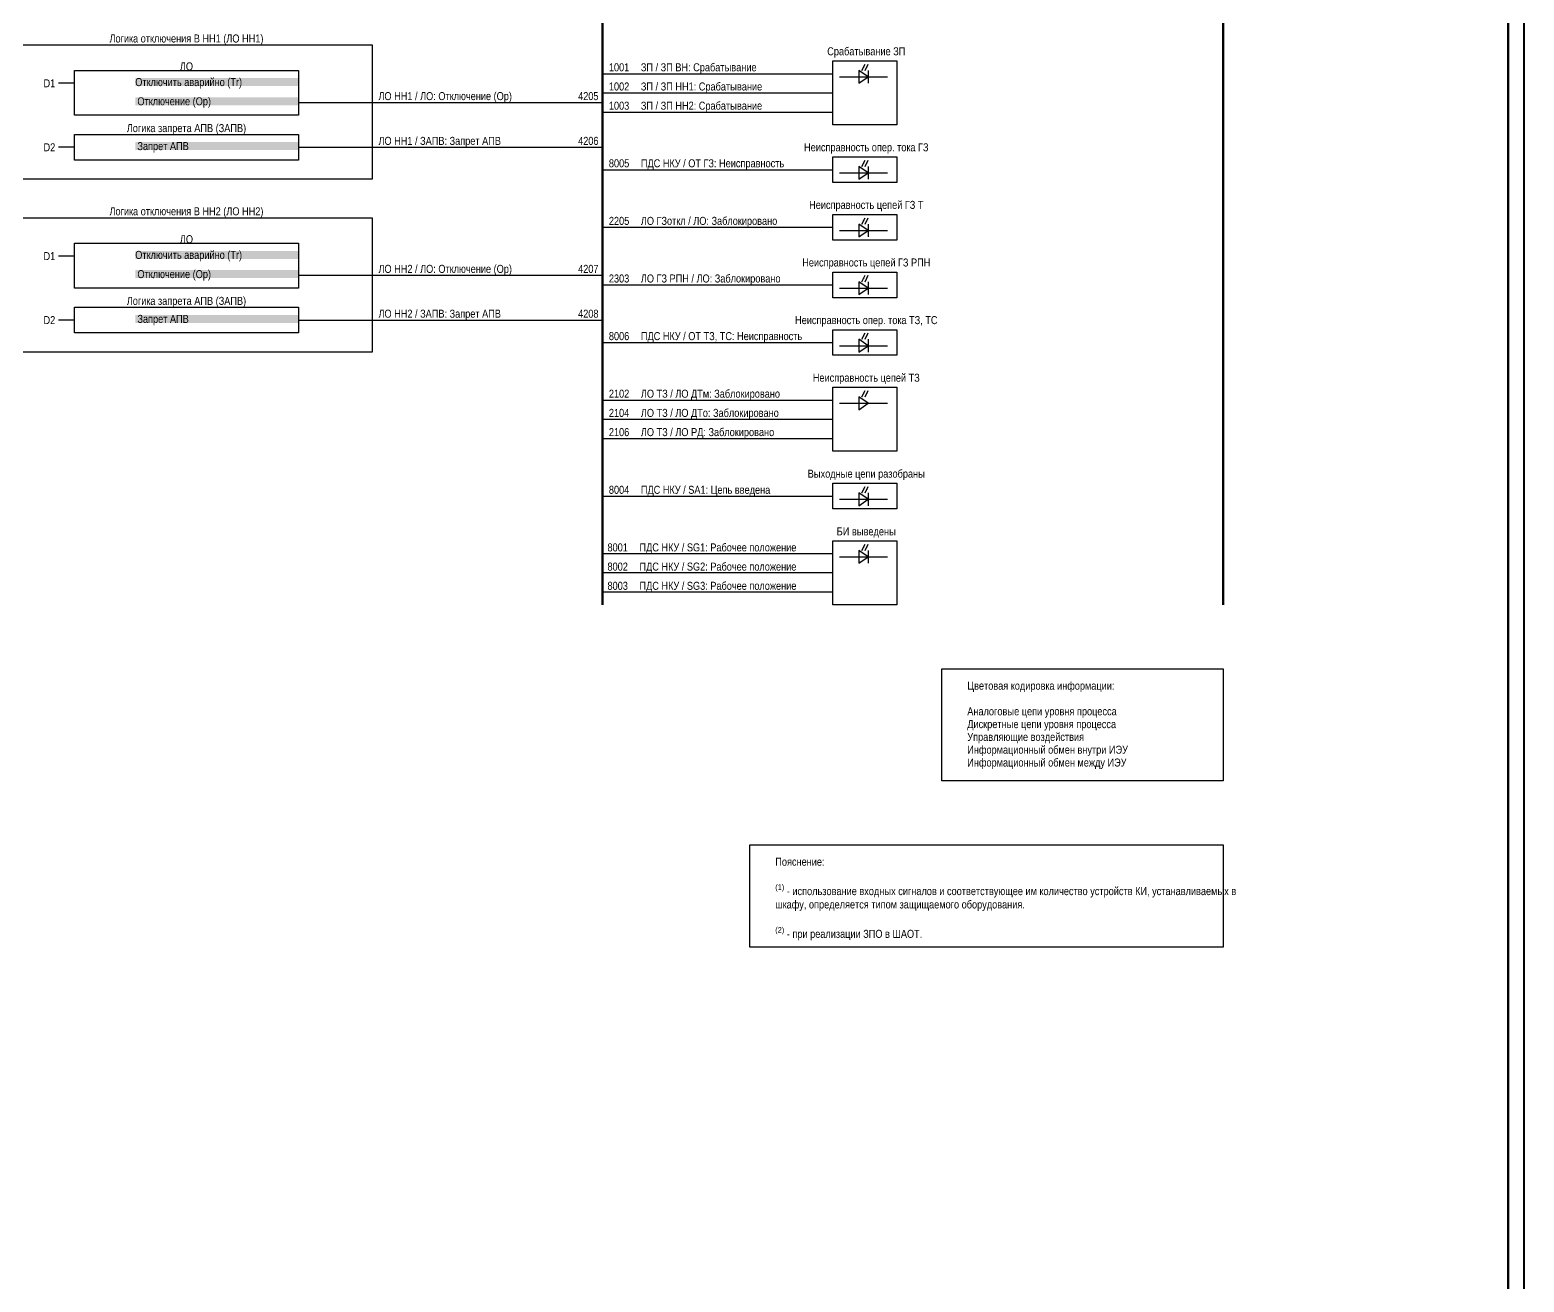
# Model space of a CAD drawing. Header units: millimetres. Extents: x 2179 to 12176, y -20554 to -12004.
# Drawn here: x 11412.1 to 11879, y -16933.6 to -16542.3 of the extents above; entities that cross this region are included whole.
import ezdxf
from ezdxf.enums import TextEntityAlignment as Align

# ---------------------------------------------------------------- set-up
doc = ezdxf.new("R2010")
doc.units = ezdxf.units.MM
for name, color, linetype, lineweight in [('GOOSE', 224, 'Continuous', 30), ('MMS', 190, 'Continuous', 30), ('Внутренняя шина', 4, 'Continuous', 70), ('Вход-Аналоги', 5, 'Continuous', 30), ('Линии связи', 75, 'Continuous', 30), ('Основная', 7, 'Continuous', 30), ('Основная сплошная', 7, 'Continuous', 30), ('Сигналы внутр.', 13, 'Continuous', 30), ('Цепи внешние', 134, 'Continuous', 30)]:
    doc.layers.add(name, color=color, linetype=linetype, lineweight=lineweight)
doc.layers.add('Рамка внешняя', color=8, linetype='Continuous', lineweight=40, plot=False)
doc.styles.add('2.5_Gost_RD', font='ARIALN.TTF', dxfattribs={"height": 2.5})
doc.styles.add('Narrow', font='ARIALN.TTF')
doc.styles.add('Табл дан', font='ARIALN.TTF')

# ---------------------------------------------------------------- blocks, each defined once
blk = doc.blocks.new('*U15')
blk.add_lwpolyline([(0, 0), (1189, 0), (1189, 841), (0, 841)], close=True)
at = {"lineweight": 50}
blk.add_lwpolyline([(20, 836), (1184, 836), (1184, 5), (20, 5)], close=True, dxfattribs=at)
at = {"style": '2.5_Gost_RD', "flags": 8}
blk.add_attdef('ФОРМАТ', text='', height=2.5, dxfattribs=at).set_placement((1134, 4), align=Align.TOP_LEFT)

msp = doc.modelspace()

# ---------------------------------------------------------------- linework, layer by layer
at = {"layer": 'Внутренняя шина'}
for points in [[(11591, -16722), (11591, -16191)], [(11785, -16722), (11785, -16191)]]:
    msp.add_lwpolyline(points, dxfattribs=at)
at = {"layer": 'Линии связи'}
for points in [[(11591, -16556), (11663, -16556)], [(11496, -16565), (11591, -16565)], [(11591, -16562), (11663, -16562)], [(11591, -16568), (11663, -16568)], [(11496, -16579), (11591, -16579)], [(11591, -16586), (11663, -16586)], [(11591, -16604), (11663, -16604)], [(11496, -16619), (11591, -16619)], [(11591, -16622), (11663, -16622)], [(11496, -16633), (11591, -16633)], [(11591, -16640), (11663, -16640)], [(11591, -16658), (11663, -16658)], [(11591, -16664), (11663, -16664)], [(11591, -16670), (11663, -16670)], [(11591, -16688), (11663, -16688)], [(11663, -16706), (11591, -16706)], [(11663, -16712), (11591, -16712)], [(11663, -16718), (11591, -16718)]]:
    msp.add_lwpolyline(points, dxfattribs=at)
at = {"layer": 'Основная'}
for points in [[(11403, -16547), (11519, -16547), (11519, -16589), (11403, -16589)], [(11663, -16552), (11683, -16552), (11683, -16572), (11663, -16572)], [(11426, -16555), (11496, -16555), (11496, -16569), (11426, -16569)], [(11426, -16575), (11496, -16575), (11496, -16583), (11426, -16583)], [(11663, -16582), (11683, -16582), (11683, -16590), (11663, -16590)], [(11403, -16601), (11519, -16601), (11519, -16643), (11403, -16643)], [(11663, -16600), (11683, -16600), (11683, -16608), (11663, -16608)], [(11426, -16609), (11496, -16609), (11496, -16623), (11426, -16623)], [(11663, -16618), (11683, -16618), (11683, -16626), (11663, -16626)], [(11426, -16629), (11496, -16629), (11496, -16637), (11426, -16637)], [(11663, -16636), (11683, -16636), (11683, -16644), (11663, -16644)], [(11663, -16654), (11683, -16654), (11683, -16674), (11663, -16674)], [(11663, -16684), (11683, -16684), (11683, -16692), (11663, -16692)], [(11663, -16702), (11683, -16702), (11683, -16722), (11663, -16722)]]:
    msp.add_lwpolyline(points, close=True, dxfattribs=at)
for points in [[(11426, -16559), (11421, -16559)], [(11426, -16579), (11421, -16579)], [(11426, -16613), (11421, -16613)], [(11426, -16633), (11421, -16633)]]:
    msp.add_lwpolyline(points, dxfattribs=at)
at = {"layer": 'Основная сплошная'}
for points in [[(11665.06, -16557), (11680.06, -16557)], [(11671.06, -16555), (11671.06, -16559), (11674.06, -16557), (11671.06, -16555)], [(11672.06, -16555), (11673.06, -16553)], [(11673.06, -16555), (11674.06, -16553)], [(11674.06, -16555), (11674.06, -16559)], [(11671.06, -16585), (11671.06, -16589), (11674.06, -16587), (11671.06, -16585)], [(11672.06, -16585), (11673.06, -16583)], [(11673.06, -16585), (11674.06, -16583)], [(11674.06, -16585), (11674.06, -16589)], [(11665.06, -16587), (11680.06, -16587)], [(11671.06, -16603), (11671.06, -16607), (11674.06, -16605), (11671.06, -16603)], [(11672.06, -16603), (11673.06, -16601)], [(11673.06, -16603), (11674.06, -16601)], [(11674.06, -16603), (11674.06, -16607)], [(11665.06, -16605), (11680.06, -16605)], [(11671.06, -16621), (11671.06, -16625), (11674.06, -16623), (11671.06, -16621)], [(11672.06, -16621), (11673.06, -16619)], [(11673.06, -16621), (11674.06, -16619)], [(11674.06, -16621), (11674.06, -16625)], [(11665.06, -16623), (11680.06, -16623)], [(11665.06, -16641), (11680.06, -16641)], [(11671.06, -16639), (11671.06, -16643), (11674.06, -16641), (11671.06, -16639)], [(11672.06, -16639), (11673.06, -16637)], [(11673.06, -16639), (11674.06, -16637)], [(11674.06, -16639), (11674.06, -16643)], [(11672.06, -16657), (11673.06, -16655)], [(11673.06, -16657), (11674.06, -16655)], [(11665.06, -16659), (11680.06, -16659)], [(11671.06, -16657), (11671.06, -16661), (11674.06, -16659), (11671.06, -16657)], [(11671.06, -16687), (11671.06, -16691), (11674.06, -16689), (11671.06, -16687)], [(11672.06, -16687), (11673.06, -16685)], [(11673.06, -16687), (11674.06, -16685)], [(11674.06, -16687), (11674.06, -16691)], [(11665.06, -16689), (11680.06, -16689)], [(11671.06, -16705), (11671.06, -16709), (11674.06, -16707), (11671.06, -16705)], [(11672.06, -16705), (11673.06, -16703)], [(11673.06, -16705), (11674.06, -16703)], [(11674.06, -16705), (11674.06, -16709)], [(11665.06, -16707), (11680.06, -16707)]]:
    msp.add_lwpolyline(points, dxfattribs=at)
for points in [[(11672.56, -16554, 0.5, 0, 0), (11673.06, -16553, 0, 0, 0)], [(11673.56, -16554, 0.5, 0, 0), (11674.06, -16553, 0, 0, 0)], [(11672.56, -16584, 0.5, 0, 0), (11673.06, -16583, 0, 0, 0)], [(11673.56, -16584, 0.5, 0, 0), (11674.06, -16583, 0, 0, 0)], [(11672.56, -16602, 0.5, 0, 0), (11673.06, -16601, 0, 0, 0)], [(11673.56, -16602, 0.5, 0, 0), (11674.06, -16601, 0, 0, 0)], [(11672.56, -16620, 0.5, 0, 0), (11673.06, -16619, 0, 0, 0)], [(11673.56, -16620, 0.5, 0, 0), (11674.06, -16619, 0, 0, 0)], [(11672.56, -16638, 0.5, 0, 0), (11673.06, -16637, 0, 0, 0)], [(11673.56, -16638, 0.5, 0, 0), (11674.06, -16637, 0, 0, 0)], [(11672.56, -16656, 0.5, 0, 0), (11673.06, -16655, 0, 0, 0)], [(11673.56, -16656, 0.5, 0, 0), (11674.06, -16655, 0, 0, 0)], [(11672.56, -16686, 0.5, 0, 0), (11673.06, -16685, 0, 0, 0)], [(11673.56, -16686, 0.5, 0, 0), (11674.06, -16685, 0, 0, 0)], [(11672.56, -16704, 0.5, 0, 0), (11673.06, -16703, 0, 0, 0)], [(11673.56, -16704, 0.5, 0, 0), (11674.06, -16703, 0, 0, 0)]]:
    msp.add_lwpolyline(points, format="xyseb", dxfattribs=at)
at = {"layer": 'Основная сплошная', "ltscale": 0.3}
msp.add_lwpolyline([(11697, -16742), (11785, -16742), (11785, -16777), (11697, -16777)], close=True, dxfattribs=at)
at = {"layer": 'Основная сплошная'}
msp.add_lwpolyline([(11637, -16797), (11785, -16797), (11785, -16829), (11637, -16829)], close=True, dxfattribs=at)

# ---------------------------------------------------------------- block references
at = {"layer": 'Рамка внешняя'}
msp.add_blockref('*U15', (10690, -16943), dxfattribs=at)

# ---------------------------------------------------------------- texts
at = {"layer": 'GOOSE', "insert": (11705, -16770), "char_height": 2.5, "width": 72, "attachment_point": 1, "style": 'Табл дан'}
msp.add_mtext('\\A1;Информационный обмен между ИЭУ', dxfattribs=at)
at = {"layer": 'MMS', "insert": (11705, -16762), "char_height": 2.5, "width": 72, "attachment_point": 1, "style": 'Табл дан'}
msp.add_mtext('\\A1;Управляющие воздействия', dxfattribs=at)
at = {"layer": 'Вход-Аналоги', "insert": (11705, -16754), "char_height": 2.5, "width": 72, "attachment_point": 1, "style": 'Табл дан'}
msp.add_mtext('\\A1;Аналоговые цепи уровня процесса', dxfattribs=at)
at = {"layer": 'Основная', "style": 'Табл дан'}
for s, p in [('D1', (11420, -16559)), ('D2', (11420, -16579)), ('D1', (11420, -16613)), ('D2', (11420, -16633))]:
    msp.add_text(s, height=2.5, dxfattribs=at).set_placement(p, align=Align.MIDDLE_RIGHT)
at = {"layer": 'Основная', "char_height": 2.5}
for s, insert, width, attachment_point, style in [('Логика отключения В НН1 (ЛО НН1)', (11461, -16547), 116, 8, 'Narrow'), ('Срабатывание ЗП', (11673.44, -16551), 45, 8, 'Narrow'), ('ЛО', (11461, -16555), 70, 8, 'Narrow'), ('Логика запрета АПВ (ЗАПВ)', (11461, -16575), 70, 8, 'Narrow'), ('Неисправность опер. тока ГЗ', (11673.44, -16581), 45, 8, 'Narrow'), ('Логика отключения В НН2 (ЛО НН2)', (11461, -16601), 116, 8, 'Narrow'), ('Неисправность цепей ГЗ Т', (11673.44, -16599), 45, 8, 'Narrow'), ('ЛО', (11461, -16609), 70, 8, 'Narrow'), ('Неисправность цепей ГЗ РПН', (11673.44, -16617), 45, 8, 'Narrow'), ('Логика запрета АПВ (ЗАПВ)', (11461, -16629), 70, 8, 'Narrow'), ('Неисправность опер. тока ТЗ, ТС', (11673.44, -16635), 45, 8, 'Narrow'), ('Неисправность цепей ТЗ', (11673.44, -16653), 45, 8, 'Narrow'), ('Выходные цепи разобраны', (11673.44, -16683), 45, 8, 'Narrow'), ('БИ выведены', (11673.44, -16701), 45, 8, 'Narrow'), ('\\A1;Цветовая кодировка информации:', (11705, -16746), 132, 1, 'Табл дан'), ('\\A1;Пояснение:\\P\\P{\\H0.7x;\\S(1)^ ;\\H1.42857x; - использование входных сигналов и соответствующее им количество устройств КИ, устанавливаемых в шкафу, определяется типом защищаемого оборудования.  \\P\\P\\H0.7x;\\S(2)^ ;\\H1.42857x; - при реализации ЗПО в ШАОТ.}', (11645, -16801), 132, 1, 'Табл дан')]:
    msp.add_mtext(s, dxfattribs=dict(at, insert=insert, width=width, attachment_point=attachment_point, style=style))
at = {"layer": 'Основная', "char_height": 2.5, "width": 51, "attachment_point": 4, "style": 'Narrow', "bg_fill": 1, "box_fill_scale": 1, "bg_fill_color": 9, "bg_fill_transparency": 0}
for s, insert in [('Отключить аварийно (Tr)', (11445, -16559)), ('\\pl0.67568;Отключение (Op)', (11445, -16565)), ('\\pl0.67568;Запрет АПВ', (11445, -16579)), ('Отключить аварийно (Tr)', (11445, -16613)), ('\\pl0.67568;Отключение (Op)', (11445, -16619)), ('\\pl0.67568;Запрет АПВ', (11445, -16633))]:
    msp.add_mtext(s, dxfattribs=dict(at, insert=insert))
at = {"layer": 'Сигналы внутр.', "char_height": 2.5}
for s, insert, width, attachment_point, style in [('1001^IЗП / ЗП ВН: Срабатывание^I^I^I   ', (11593, -16556), 70, 7, 'Табл дан'), ('ЛО НН1 / ЛО: Отключение (Op)^I   ^I   4205^I', (11521, -16565), 70, 7, 'Табл дан'), ('1002^IЗП / ЗП НН1: Срабатывание^I^I^I   ', (11593, -16562), 70, 7, 'Табл дан'), ('1003^IЗП / ЗП НН2: Срабатывание^I^I^I   ', (11593, -16568), 70, 7, 'Табл дан'), ('ЛО НН1 / ЗАПВ: Запрет АПВ^I   ^I   ^I   4206^I', (11521, -16579), 70, 7, 'Табл дан'), ('8005^IПДС НКУ / ОТ ГЗ: Неисправность', (11593, -16586), 70, 7, 'Narrow'), ('2205^IЛО ГЗоткл / ЛО: Заблокировано', (11593, -16604), 70, 7, 'Narrow'), ('ЛО НН2 / ЛО: Отключение (Op)^I   ^I   4207^I', (11521, -16619), 70, 7, 'Табл дан'), ('2303^IЛО ГЗ РПН / ЛО: Заблокировано', (11593, -16622), 70, 7, 'Narrow'), ('ЛО НН2 / ЗАПВ: Запрет АПВ^I   ^I   ^I   4208^I', (11521, -16633), 70, 7, 'Табл дан'), ('8006^IПДС НКУ / ОТ ТЗ, ТС: Неисправность{\\A1; }', (11593, -16640), 70, 7, 'Narrow'), ('2102^IЛО ТЗ / {\\A1;ЛО ДТм: Заблокировано}', (11593, -16658), 70, 7, 'Narrow'), ('2104^IЛО ТЗ / {\\A1;ЛО ДТо: Заблокировано}', (11593, -16664), 70, 7, 'Narrow'), ('2106^IЛО ТЗ / {\\A1;ЛО РД: }Заблокировано', (11593, -16670), 70, 7, 'Narrow'), ('8004^IПДС НКУ / SA1: Цепь введена', (11593, -16688), 70, 7, 'Narrow'), ('8001^IПДС НКУ / SG1: Рабочее положение', (11592.57, -16706), 70.43, 7, 'Табл дан'), ('8002^IПДС НКУ / SG2: Рабочее положение', (11592.57, -16712), 70.43, 7, 'Табл дан'), ('8003^IПДС НКУ / SG3: Рабочее положение', (11592.57, -16718), 70.43, 7, 'Табл дан'), ('\\A1;Информационный обмен внутри ИЭУ', (11705, -16766), 72, 1, 'Табл дан')]:
    msp.add_mtext(s, dxfattribs=dict(at, insert=insert, width=width, attachment_point=attachment_point, style=style))
at = {"layer": 'Цепи внешние', "insert": (11705, -16758), "char_height": 2.5, "width": 78, "attachment_point": 1, "style": 'Табл дан'}
msp.add_mtext('\\A1;Дискретные цепи уровня процесса', dxfattribs=at)

doc.saveas('drawing.dxf')
